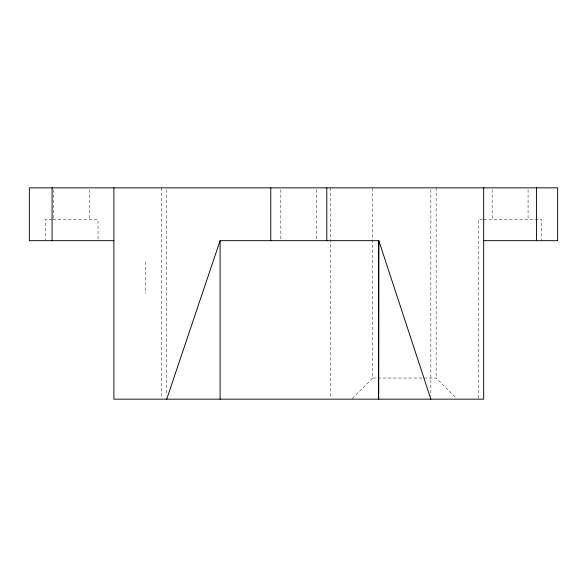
<?xml version="1.0" encoding="UTF-8"?>
<svg xmlns="http://www.w3.org/2000/svg" width="587" height="587" viewBox="0 0 587 587"><rect width="100%" height="100%" fill="white"/><g stroke="black" fill="none" stroke-linecap="round" stroke-linejoin="round"><path stroke-width="0.44" stroke-dasharray="2.94 2.2" d="M352.251 398.522L372.745 378.028L372.745 187.84M52.096 219.538L45.199 219.538L45.199 239.79M52.933 219.538L98.029 219.538L98.029 239.79M482.653 219.538L478.405 219.538L478.405 399.16M483.688 219.538L541.801 219.538L541.801 240.67M372.745 378.028L436.141 378.028L456.635 398.522M528.065 189.652L528.065 219.538M492.141 189.652L492.141 219.538M436.141 187.84L436.141 378.028M430.858 189.667L430.858 396.416M330.481 187.84L330.481 398.243M316.745 189.66L316.745 240.67M280.821 189.66L280.821 240.67M166.708 189.667L166.708 393.672M161.425 187.84L161.425 398.243M145.576 261.802L145.576 293.5M89.576 189.652L89.576 219.538M53.652 189.652L53.652 219.538"/><path stroke-width="0.88" d="M166.708 399.16L220.096 240.67L378.828 240.67L378.637 399.16L378.637 240.67M113.878 240.67L29.35 240.67L29.35 187.84L557.65 187.84L557.65 240.67L483.688 240.67M378.828 240.67L430.858 399.16M536.518 187.84L536.518 240.67M483.688 187.84L483.688 399.16L113.878 399.16L113.878 187.84M326.79 187.84L326.79 240.67M270.776 187.84L270.776 240.67M220.096 240.67L220.096 399.16M52.074 187.84L52.074 240.67"/></g></svg>
